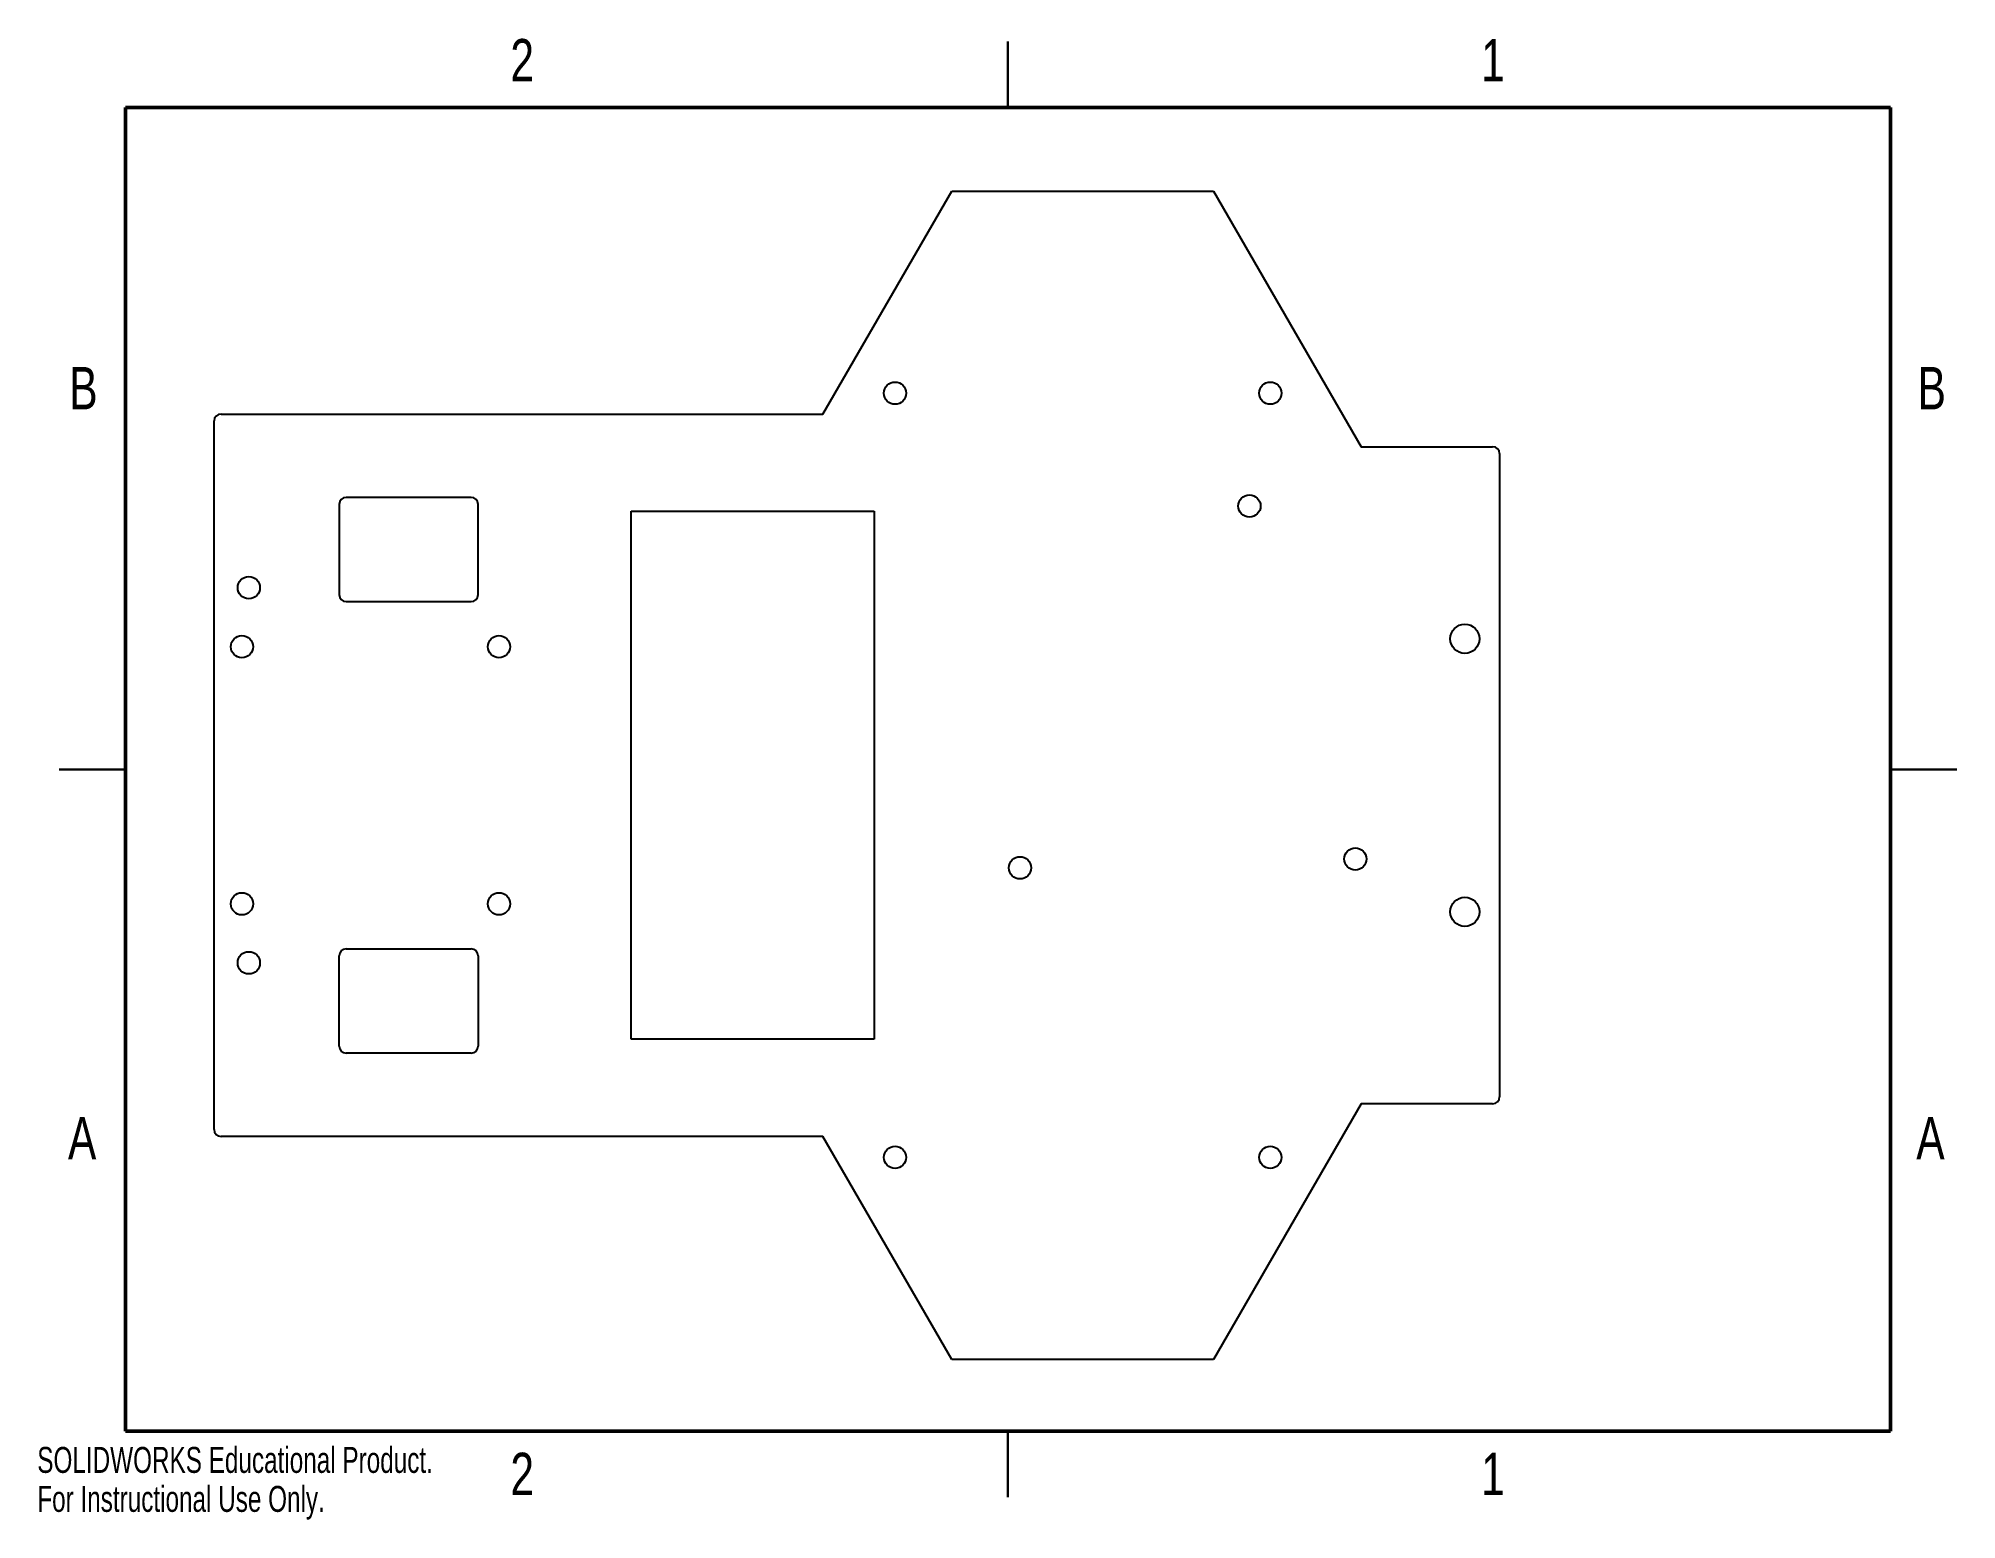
# Model space of a CAD drawing. Header units: millimetres. Extents: x 0 to 276, y 0 to 213.
import ezdxf

# ---------------------------------------------------------------- set-up
doc = ezdxf.new("R2010")
doc.units = ezdxf.units.MM
doc.styles.add('SLDTEXTSTYLE0', font='TXT', dxfattribs={"width": 0.75})
doc.styles.add('SLDTEXTSTYLE1', font='TXT', dxfattribs={"width": 0.7})

msp = doc.modelspace()

# ---------------------------------------------------------------- linework, layer by layer
at = {"color": 7, "linetype": 'Continuous', "lineweight": 25}
for p, q in [((139.7, 212.72), (139.7, 203.2)), ((139.7, 203.2), (139.7, 212.72)), ((113.07, 159.1), (131.6, 191.2)), ((131.6, 191.2), (169.3, 191.2)), ((169.3, 191.2), (190.55, 154.4)), ((25.45, 56.1), (25.45, 158.1)), ((26.45, 159.1), (113.07, 159.1)), ((190.55, 154.4), (209.45, 154.4)), ((210.45, 153.4), (210.45, 60.8)), ((62.45, 147.1), (44.45, 147.1)), ((43.45, 146.1), (43.45, 133.1)), ((63.45, 133.1), (63.45, 146.1)), ((85.45, 145.1), (120.45, 145.1)), ((85.45, 69.1), (85.45, 145.1)), ((120.45, 145.1), (120.45, 69.1)), ((44.45, 132.1), (62.45, 132.1)), ((3.17, 107.95), (12.7, 107.95)), ((12.7, 107.95), (3.17, 107.95)), ((276.23, 107.95), (266.7, 107.95)), ((266.7, 107.95), (276.23, 107.95)), ((43.45, 68.1), (43.45, 81.1)), ((44.45, 82.1), (62.45, 82.1)), ((63.45, 81.1), (63.45, 68.1)), ((120.45, 69.1), (85.45, 69.1)), ((62.45, 67.1), (44.45, 67.1)), ((190.55, 59.8), (169.3, 23)), ((209.45, 59.8), (190.55, 59.8)), ((113.07, 55.1), (26.45, 55.1)), ((131.6, 23), (113.07, 55.1)), ((169.3, 23), (131.6, 23)), ((139.7, 3.17), (139.7, 12.7)), ((139.7, 12.7), (139.7, 3.17))]:
    msp.add_line(p, q, dxfattribs=at)
at = {"color": 7, "linetype": 'Continuous', "lineweight": 50}
for p, q in [((12.7, 12.7), (12.7, 203.2)), ((12.7, 203.2), (266.7, 203.2)), ((266.7, 203.2), (266.7, 12.7)), ((266.7, 12.7), (12.7, 12.7))]:
    msp.add_line(p, q, dxfattribs=at)
at = {"color": 7, "linetype": 'Continuous', "lineweight": 25}
for centre, radius in [((123.45, 162.1), 1.6), ((177.45, 162.1), 1.6), ((174.45, 145.85), 1.6), ((30.45, 134.1), 1.6), ((29.45, 125.6), 1.6), ((66.45, 125.6), 1.6), ((205.45, 126.75), 2.1), ((189.69, 95.05), 1.6), ((141.43, 93.78), 1.6), ((29.45, 88.6), 1.6), ((66.45, 88.6), 1.6), ((205.45, 87.45), 2.1), ((30.45, 80.1), 1.6), ((123.45, 52.1), 1.6), ((177.45, 52.1), 1.6)]:
    msp.add_circle(centre, radius, dxfattribs=at)
for centre, start, end in [((26.45, 158.1), 90, 180), ((209.45, 153.4), 0, 90), ((44.45, 146.1), 90, 180), ((62.45, 146.1), 0, 90), ((44.45, 133.1), 180, 270), ((62.45, 133.1), 270, 0), ((44.45, 81.1), 90, 180), ((62.45, 81.1), 0, 90), ((44.45, 68.1), 180, 270), ((62.45, 68.1), 270, 0), ((209.45, 60.8), 270, 0), ((26.45, 56.1), 180, 270)]:
    msp.add_arc(centre, 1, start, end, dxfattribs=at)

# ---------------------------------------------------------------- texts
at = {"color": 7, "linetype": 'Continuous', "lineweight": 0, "char_height": 6.1, "attachment_point": 2, "style": 'SLDTEXTSTYLE0'}
for s, insert in [('2', (69.79, 213.08)), ('1', (209.49, 213.08)), ('B', (6.65, 165.87)), ('B', (272.65, 165.87)), ('A', (6.46, 57.92)), ('A', (272.46, 57.92)), ('2', (69.79, 9.58)), ('1', (209.49, 9.58))]:
    msp.add_mtext(s, dxfattribs=dict(at, insert=insert))
at = {"color": 7, "linetype": 'Continuous', "char_height": 3.7351, "attachment_point": 1, "style": 'SLDTEXTSTYLE1'}
for s, insert in [('SOLIDWORKS Educational Product.', (0, 10.42)), ('For Instructional Use Only.', (0, 4.81))]:
    msp.add_mtext(s, dxfattribs=dict(at, insert=insert))

doc.saveas('drawing.dxf')
